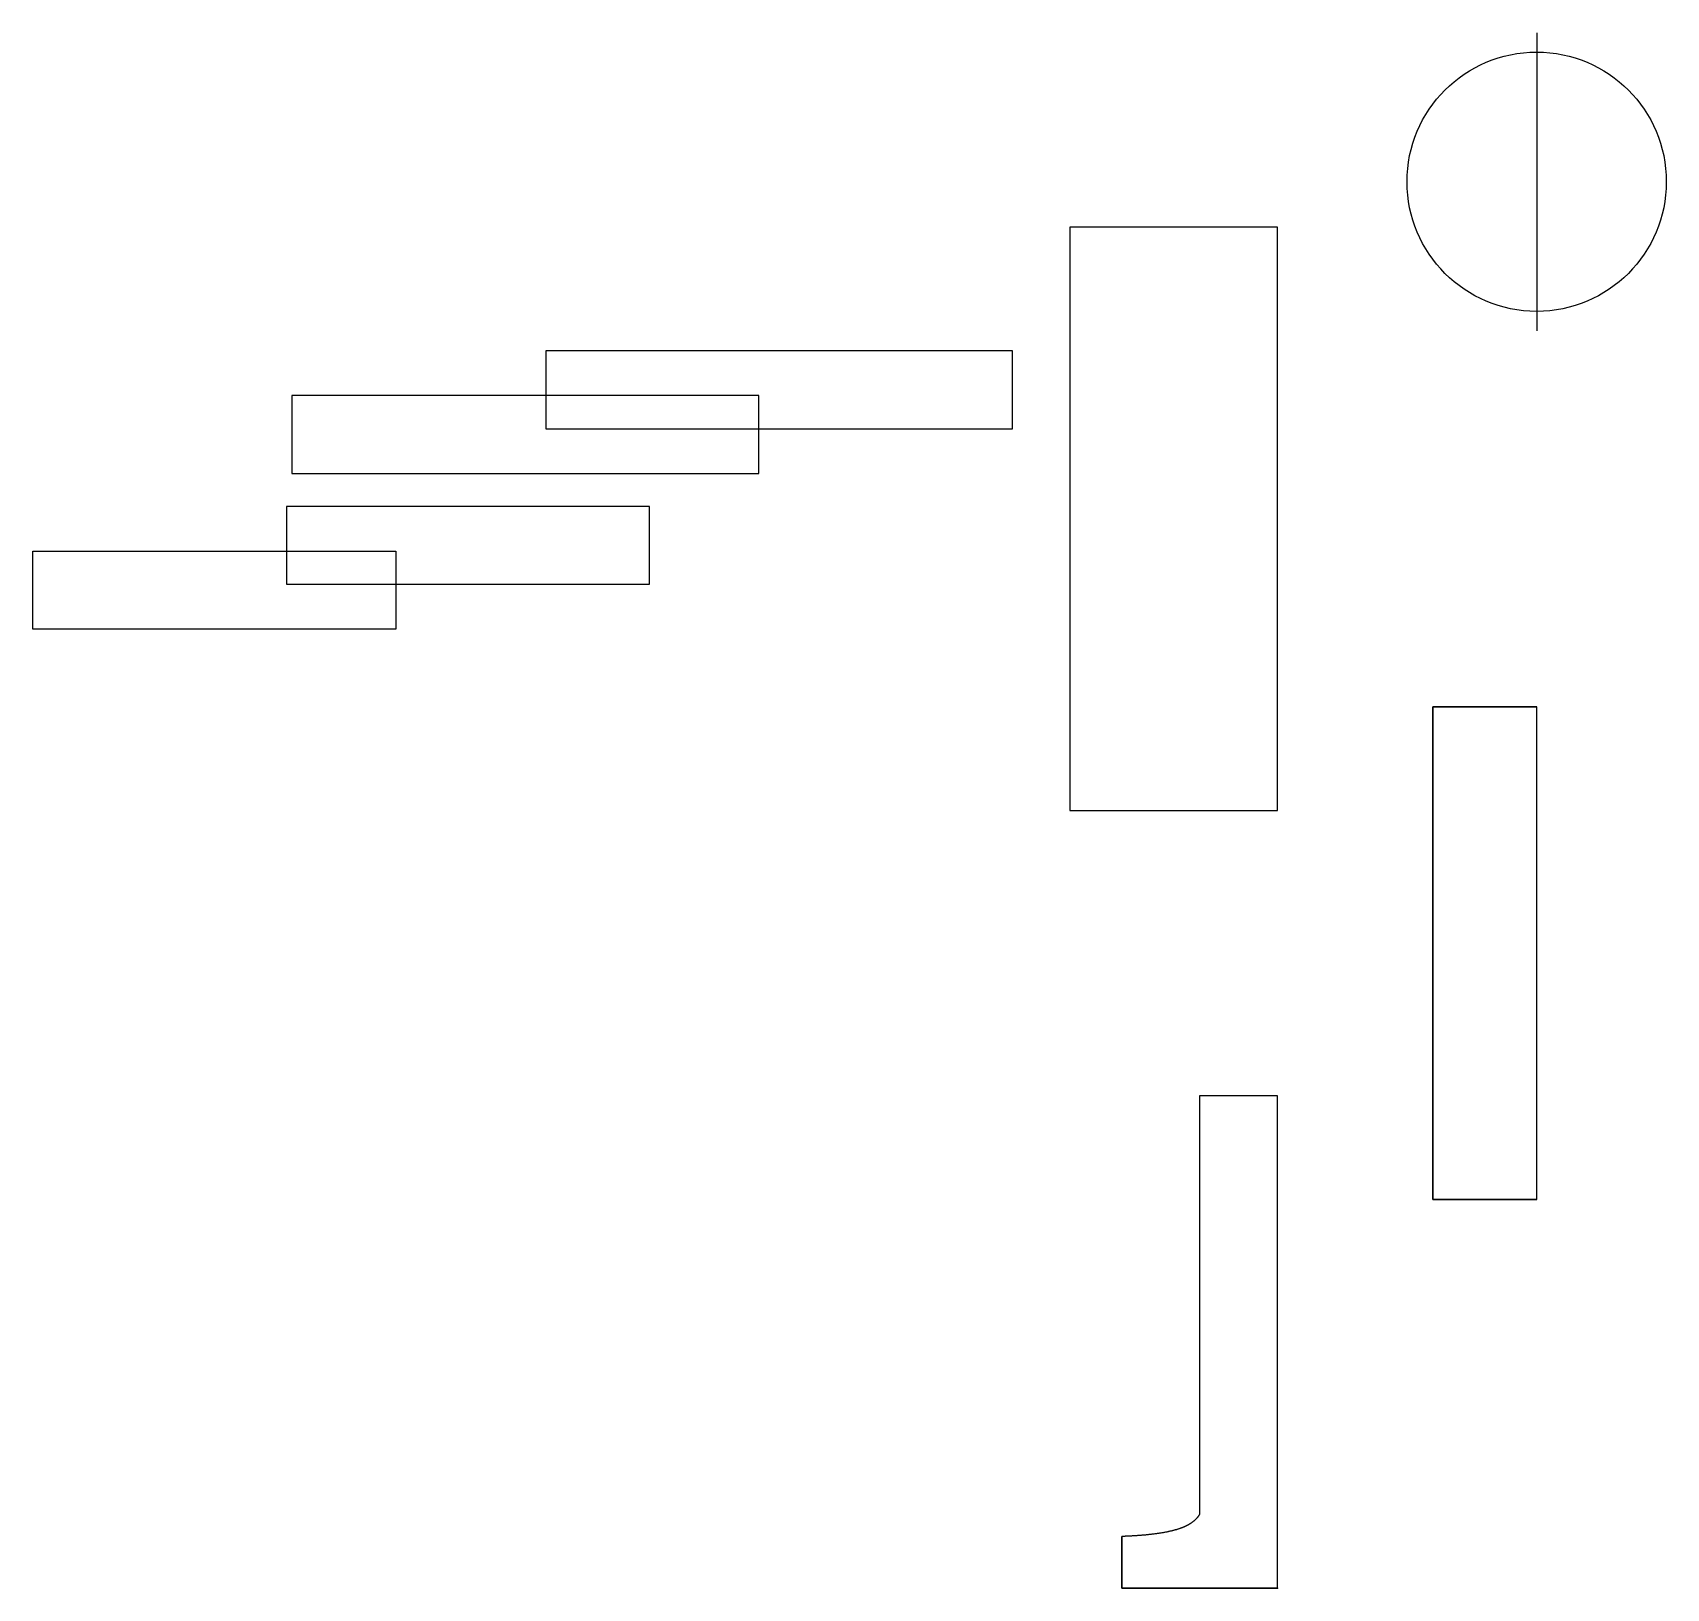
# Model space of a CAD drawing. Header units: centimetres. Extents: x -24 to 7.5, y 0 to 30.
import ezdxf

# ---------------------------------------------------------------- set-up
doc = ezdxf.new("R2010")
doc.units = ezdxf.units.CM
doc.header["$MEASUREMENT"] = 0
for name, color, linetype in [('sisyphus v5_Sketch1', 7, 'Continuous'), ('sisyphus v5_Sketch2', 7, 'Continuous'), ('sisyphus v5_Sketch3', 7, 'Continuous'), ('sisyphus v5_Sketch4', 7, 'Continuous')]:
    doc.layers.add(name, color=color, linetype=linetype)

msp = doc.modelspace()

# ---------------------------------------------------------------- linework, layer by layer
at = {"layer": 'sisyphus v5_Sketch1'}
for p, q in [((5, 30), (5, 24.25)), ((0, 26.25), (-4, 26.25)), ((-4, 26.25), (-4, 15)), ((0, 15), (0, 26.25)), ((3, 17), (5, 17)), ((3, 7.5), (3, 17)), ((5, 7.5), (5, 17)), ((-4, 15), (0, 15)), ((-1.5, 9.5), (-1.5, 1.429)), ((0, 9.5), (-1.5, 9.5)), ((0, 0), (0, 9.5)), ((5, 7.5), (3, 7.5)), ((-3, 0), (-3, 1)), ((0, 0), (-3, 0))]:
    msp.add_line(p, q, dxfattribs=at)
msp.add_circle((5, 27.125), 2.5, dxfattribs=at)
msp.add_open_spline([(-1.5, 1.429), (-1.509, 1.413), (-1.53, 1.38), (-1.566, 1.334), (-1.628, 1.278), (-1.725, 1.215), (-1.846, 1.161), (-1.99, 1.116), (-2.156, 1.079), (-2.341, 1.049), (-2.544, 1.027), (-2.719, 1.013), (-2.857, 1.006), (-2.952, 1.002), (-3, 1)], degree=5, dxfattribs=at)
msp.add_point((0, 0), dxfattribs=at)
at = {"layer": 'sisyphus v5_Sketch2'}
for p, q in [((-4, 26.25), (-4, 15)), ((0, 26.25), (-4, 26.25)), ((0, 15), (0, 26.25)), ((5, 17), (3, 17)), ((3, 17), (3, 7.5)), ((5, 7.5), (5, 17)), ((-4, 15), (0, 15)), ((-1.5, 9.5), (-1.5, 1.429)), ((0, 9.5), (-1.5, 9.5)), ((0, 0), (0, 9.5)), ((3, 7.5), (5, 7.5)), ((-3, 1), (-3, 0)), ((-3, 0), (0, 0))]:
    msp.add_line(p, q, dxfattribs=at)
msp.add_circle((5, 27.125), 2.5, dxfattribs=at)
msp.add_open_spline([(-1.5, 1.429), (-1.509, 1.413), (-1.53, 1.38), (-1.566, 1.334), (-1.628, 1.278), (-1.725, 1.215), (-1.846, 1.161), (-1.99, 1.116), (-2.156, 1.079), (-2.341, 1.049), (-2.544, 1.027), (-2.719, 1.013), (-2.857, 1.006), (-2.952, 1.002), (-3, 1)], degree=5, dxfattribs=at)
msp.add_point((0, 0), dxfattribs=at)
at = {"layer": 'sisyphus v5_Sketch3'}
for p, q in [((-19, 23), (-19, 21.5)), ((-10, 23), (-19, 23)), ((-10, 21.5), (-10, 23)), ((-19, 21.5), (-10, 21.5)), ((-24, 20), (-17, 20)), ((-24, 18.5), (-24, 20)), ((-17, 20), (-17, 18.5)), ((-17, 18.5), (-24, 18.5))]:
    msp.add_line(p, q, dxfattribs=at)
msp.add_point((0, 0), dxfattribs=at)
at = {"layer": 'sisyphus v5_Sketch4'}
for p, q in [((-5.107, 23.863), (-14.107, 23.863)), ((-14.107, 23.863), (-14.107, 22.363)), ((-5.107, 22.363), (-5.107, 23.863)), ((-14.107, 22.363), (-5.107, 22.363)), ((-19.107, 20.863), (-19.107, 19.363)), ((-12.107, 20.863), (-19.107, 20.863)), ((-12.107, 19.363), (-12.107, 20.863)), ((-19.107, 19.363), (-12.107, 19.363))]:
    msp.add_line(p, q, dxfattribs=at)
msp.add_point((0, 0), dxfattribs=at)

doc.saveas('drawing.dxf')
